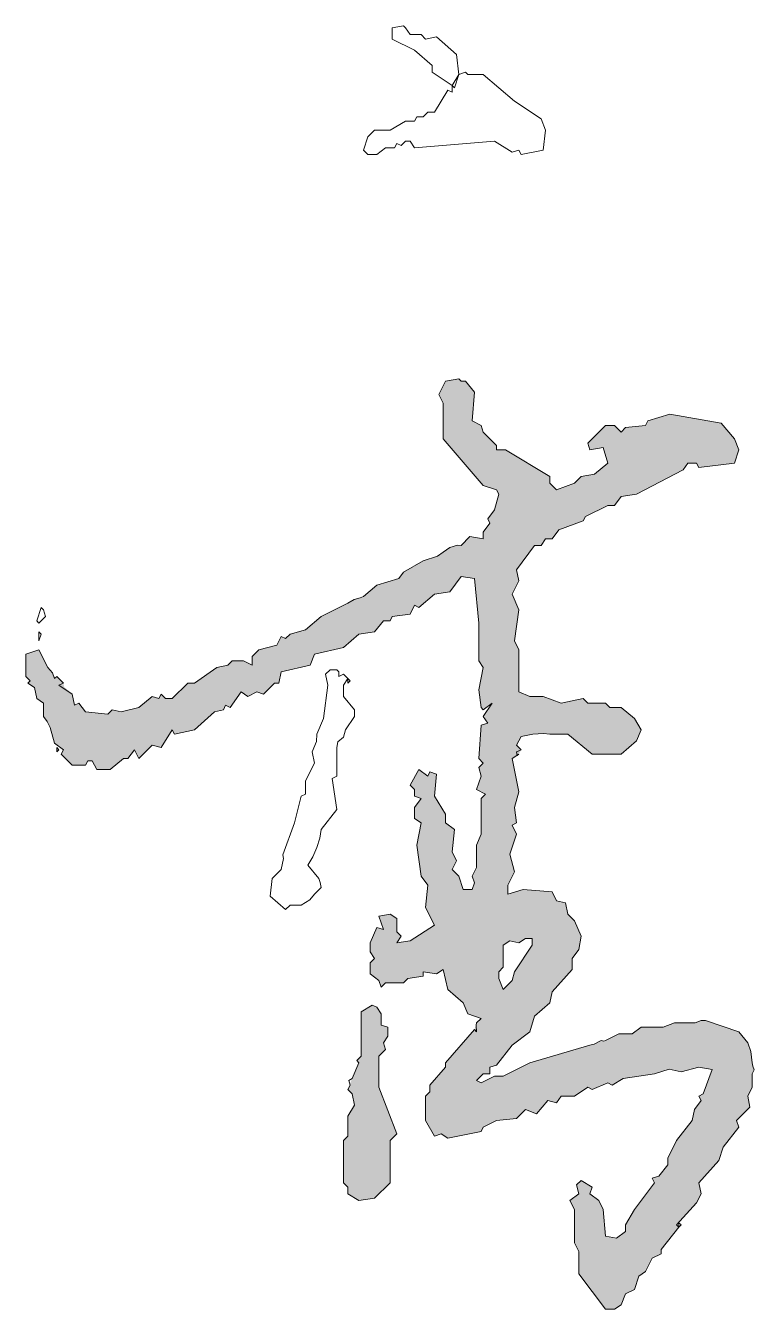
# Model space of a CAD drawing. Extents: x 1188826 to 1909461, y 608442 to 1651179.
# Drawn here: x 1863065 to 1863461, y 1018767 to 1019466 of the extents above; entities that cross this region are included whole.
import ezdxf

# ---------------------------------------------------------------- set-up
doc = ezdxf.new("R2010")
doc.units = 0
doc.header["$LTSCALE"] = 1000
doc.header["$MEASUREMENT"] = 0
doc.layers.add('WALL', color=9, linetype='Continuous', lineweight=40)
doc.layers.add('签名', color=7, linetype='Continuous', lineweight=18)

# ---------------------------------------------------------------- blocks, each defined once
blk = doc.blocks.new('21414122312')
at = {"layer": '签名'}
h = blk.add_hatch(color=2, dxfattribs=at)
h.dxf.hatch_style = 1
h.paths.add_polyline_path([(5796.7, 8084.59), (5800.33, 8084.59), (5803.96, 8089.43), (5817.27, 8094.27), (5818.47, 8096.68), (5830.57, 8102.73), (5834.2, 8102.73), (5837.83, 8107.57), (5846.3, 8108.78), (5871.7, 8122.09), (5874.12, 8125.71), (5878.95, 8125.71), (5880.16, 8123.3), (5899.52, 8125.71), (5901.94, 8132.97), (5899.52, 8139.02), (5892.26, 8147.49), (5864.44, 8152.33), (5852.34, 8148.7), (5851.13, 8146.28), (5840.25, 8145.07), (5837.83, 8142.65), (5834.2, 8146.28), (5829.36, 8146.28), (5819.68, 8136.6), (5820.89, 8132.97), (5828.15, 8134.18), (5830.57, 8125.71), (5823.31, 8119.67), (5816.06, 8118.46), (5812.43, 8114.83), (5802.75, 8111.2), (5799.12, 8114.83), (5799.12, 8118.46), (5774.93, 8132.97), (5770.09, 8132.97), (5770.09, 8135.39), (5762.83, 8142.65), (5761.62, 8146.28), (5756.79, 8148.7), (5757.99, 8164.42), (5753.16, 8170.47), (5750.74, 8170.47), (5749.53, 8171.68), (5742.27, 8170.47), (5738.64, 8163.21), (5741.06, 8158.37), (5741.06, 8139.02), (5762.83, 8113.62), (5770.09, 8111.2), (5771.3, 8108.78), (5768.88, 8100.31), (5765.25, 8095.47), (5766.46, 8093.06), (5762.83, 8088.22), (5762.83, 8084.59), (5755.58, 8085.8), (5750.74, 8080.96), (5748.76, 8081.11), (5744.69, 8079.75), (5741.06, 8077.33), (5737.88, 8075.13), (5730.17, 8072.49), (5719.29, 8066.44), (5716.87, 8062.82), (5704.77, 8059.19), (5697.51, 8053.14), (5695.76, 8052.35), (5692.48, 8051.4), (5689.05, 8049.51), (5674.53, 8042.25), (5666.07, 8034.99), (5657.6, 8032.58), (5655.18, 8030.16), (5652.76, 8031.37), (5650.34, 8026.53), (5640.66, 8024.11), (5637.03, 8020.48), (5637.03, 8015.64), (5632.2, 8018.06), (5626.15, 8018.06), (5623.73, 8015.64), (5617.68, 8014.43), (5605.59, 8005.96), (5601.96, 8005.96), (5593.49, 7997.5), (5589.86, 7997.5), (5587.44, 7999.92), (5586.23, 7997.5), (5582.6, 7998.71), (5575.35, 7992.66), (5565.67, 7990.24), (5560.83, 7991.45), (5558.41, 7989.03), (5546.31, 7990.24), (5542.69, 7995.08), (5540.27, 7993.87), (5539.06, 7999.92), (5534.67, 8003.78), (5534.22, 8005.96), (5530.59, 8009.59), (5529.38, 8008.38), (5528.35, 8011.49), (5525.75, 8014.43), (5520.91, 8024.11), (5513.66, 8021.69), (5513.66, 8009.59), (5516.07, 8007.17), (5514.87, 8005.96), (5518.49, 8003.55), (5519.7, 7997.5), (5523.33, 7995.08), (5523.33, 7987.82), (5525.5, 7984.58), (5526.96, 7981.77), (5529.38, 7973.31), (5534.22, 7969.68), (5533.01, 7967.26), (5539.06, 7961.21), (5546.31, 7961.21), (5547.52, 7963.63), (5549.94, 7963.63), (5552.36, 7958.79), (5559.62, 7958.79), (5566.88, 7964.84), (5569.3, 7964.84), (5572.93, 7969.68), (5575.35, 7964.84), (5582.6, 7972.1), (5587.44, 7970.89), (5593.49, 7980.56), (5594.7, 7978.14), (5605.59, 7980.56), (5616.47, 7990.24), (5621.31, 7991.45), (5622.52, 7993.87), (5624.94, 7992.66), (5630.99, 8001.13), (5634.62, 7998.71), (5639.45, 8001.13), (5643.08, 7999.92), (5649.13, 8005.96), (5651.55, 8005.96), (5652.76, 8012.01), (5668.48, 8015.64), (5670.9, 8021.69), (5686.63, 8025.32), (5695.1, 8032.58), (5703.56, 8033.79), (5708.4, 8039.83), (5712.03, 8039.83), (5713.24, 8042.25), (5722.92, 8043.46), (5725.34, 8048.3), (5727.75, 8047.09), (5736.22, 8054.35), (5744.69, 8055.56), (5750.74, 8064.03), (5757.99, 8062.82), (5760.41, 8038.62), (5760.41, 8018.06), (5762.83, 8014.43), (5760.41, 8002.34), (5761.62, 7992.66), (5762.83, 7991.45), (5767.67, 7995.08), (5762.83, 7987.82), (5765.25, 7984.19), (5761.62, 7982.98), (5760.41, 7964.84), (5762.83, 7962.42), (5760.41, 7960), (5761.62, 7955.16), (5759.2, 7947.9), (5764.04, 7945.48), (5761.62, 7943.07), (5761.62, 7923.71), (5759.2, 7917.66), (5759.2, 7905.57), (5756.79, 7900.73), (5757.99, 7897.1), (5756.79, 7893.47), (5751.95, 7893.47), (5749.53, 7900.73), (5745.9, 7904.36), (5748.32, 7909.2), (5745.9, 7914.03), (5747.11, 7926.13), (5742.27, 7929.76), (5742.27, 7934.6), (5736.22, 7944.27), (5737.43, 7956.37), (5733.8, 7957.58), (5732.59, 7955.16), (5727.75, 7958.79), (5722.92, 7950.32), (5725.34, 7947.9), (5725.34, 7944.27), (5728.96, 7943.07), (5725.34, 7938.23), (5725.34, 7932.18), (5728.96, 7929.76), (5726.55, 7917.66), (5728.96, 7900.73), (5732.59, 7895.89), (5731.38, 7883.79), (5736.22, 7874.12), (5722.92, 7865.65), (5715.66, 7864.44), (5718.08, 7868.07), (5715.66, 7870.49), (5715.66, 7877.75), (5712.03, 7880.17), (5705.98, 7878.96), (5708.4, 7871.7), (5704.77, 7872.91), (5701.14, 7864.44), (5701.14, 7859.6), (5703.56, 7855.97), (5701.14, 7853.55), (5701.14, 7847.51), (5705.98, 7843.88), (5707.19, 7840.25), (5709.61, 7842.67), (5719.29, 7842.67), (5721.71, 7845.09), (5730.17, 7846.3), (5730.17, 7848.72), (5737.43, 7847.51), (5741.06, 7849.93), (5743.48, 7839.04), (5751.95, 7831.78), (5754.37, 7825.73), (5761.62, 7823.31), (5759.2, 7820.9), (5758.95, 7819.59), (5757.87, 7817.12), (5757.99, 7817.27), (5759.2, 7816.06), (5757.87, 7817.12), (5742.27, 7799.12), (5742.27, 7796.7), (5733.8, 7787.03), (5733.8, 7783.4), (5731.38, 7780.98), (5731.38, 7767.67), (5736.22, 7759.21), (5739.85, 7760.42), (5743.48, 7758), (5761.62, 7761.63), (5762.83, 7764.04), (5770.09, 7767.67), (5780.98, 7768.88), (5785.82, 7773.72), (5791.86, 7771.3), (5797.91, 7778.56), (5802.75, 7777.35), (5805.17, 7780.98), (5812.43, 7780.98), (5819.68, 7785.82), (5822.1, 7784.61), (5830.57, 7788.24), (5832.99, 7787.03), (5839.04, 7790.66), (5854.76, 7792.9), (5854.76, 7793.07), (5854.91, 7792.92), (5855.97, 7793.07), (5863.96, 7795.61), (5870.49, 7794.28), (5880.16, 7796.7), (5887.42, 7795.49), (5882.58, 7782.19), (5880.16, 7780.98), (5881.37, 7778.56), (5877.75, 7773.72), (5876.54, 7767.67), (5868.07, 7756.79), (5863.23, 7747.11), (5863.23, 7743.48), (5858.39, 7737.43), (5854.76, 7736.22), (5855.97, 7733.8), (5845.09, 7719.29), (5840.25, 7710.82), (5840.25, 7707.19), (5835.41, 7703.56), (5829.36, 7704.77), (5828.15, 7719.29), (5825.73, 7724.13), (5820.89, 7727.76), (5822.1, 7731.39), (5816.06, 7735.01), (5813.64, 7732.59), (5814.85, 7727.76), (5810.01, 7724.13), (5812.43, 7719.29), (5812.43, 7701.15), (5814.85, 7696.31), (5814.85, 7684.21), (5829.36, 7664.86), (5834.2, 7664.86), (5837.83, 7667.28), (5840.25, 7673.32), (5845.09, 7675.74), (5847.51, 7683), (5851.13, 7685.42), (5854.76, 7692.68), (5859.6, 7695.1), (5859.6, 7697.52), (5869.28, 7709.61), (5868.07, 7710.82), (5878.95, 7722.92), (5881.37, 7727.76), (5880.16, 7733.8), (5891.05, 7745.9), (5893.47, 7753.16), (5901.94, 7764.04), (5900.73, 7767.67), (5907.99, 7774.93), (5906.78, 7780.98), (5909.19, 7785.82), (5909.19, 7793.07), (5910.38, 7795.38), (5909.56, 7797.25), (5909.19, 7799.12), (5908.42, 7805.29), (5906.78, 7810.01), (5901.94, 7816.06), (5883.79, 7822.11), (5881.37, 7822.11), (5878.11, 7820.94), (5876.54, 7820.9), (5866.86, 7820.9), (5860.81, 7818.48), (5848.71, 7818.48), (5843.88, 7814.85), (5836.62, 7814.85), (5829.36, 7811.22), (5828.49, 7810.99), (5826.94, 7811.22), (5823.19, 7809.27), (5820.89, 7808.8), (5788.23, 7799.12), (5773.72, 7791.87), (5768.88, 7791.87), (5761.62, 7788.24), (5759.2, 7789.45), (5762.83, 7793.07), (5766.46, 7793.07), (5766.46, 7796.7), (5770.09, 7797.91), (5778.56, 7808.8), (5788.23, 7816.06), (5790.65, 7824.52), (5799.12, 7831.78), (5800.33, 7837.83), (5811.22, 7849.93), (5811.22, 7855.97), (5814.85, 7860.81), (5816.06, 7868.07), (5812.43, 7876.54), (5808.8, 7880.17), (5807.59, 7886.21), (5802.75, 7887.42), (5800.33, 7892.26), (5784.61, 7893.47), (5776.14, 7891.05), (5776.14, 7895.89), (5779.77, 7903.15), (5777.35, 7912.83), (5780.98, 7923.71), (5778.56, 7928.55), (5780.98, 7929.76), (5779.77, 7938.23), (5782.19, 7946.69), (5778.56, 7964.84), (5782.19, 7967.26), (5783.4, 7969.68), (5780.98, 7972.1), (5783.4, 7976.93), (5789.72, 7978.09), (5795.59, 7978.56), (5799.12, 7978.14), (5808.8, 7978.14), (5822.1, 7967.26), (5837.83, 7967.26), (5846.3, 7974.51), (5848.71, 7980.56), (5845.09, 7986.61), (5837.83, 7992.66), (5831.78, 7992.66), (5829.36, 7995.08), (5819.68, 7995.08), (5817.27, 7997.5), (5805.17, 7995.08), (5795.49, 7998.71), (5788.23, 7998.71), (5782.19, 8001.13), (5782.19, 8024.11), (5779.77, 8028.95), (5782.19, 8045.88), (5778.56, 8054.35), (5782.19, 8061.61), (5780.98, 8067.65), (5790.65, 8080.96), (5794.28, 8080.96)])
h.paths.add_polyline_path([(5789.44, 7866.86), (5789.44, 7863.23), (5779.77, 7848.72), (5778.56, 7843.88), (5773.72, 7839.04), (5771.3, 7845.09), (5771.3, 7848.72), (5773.72, 7851.14), (5773.72, 7863.23), (5777.35, 7865.65), (5782.19, 7864.44), (5785.82, 7866.86)], flags=16)
h = blk.add_hatch(color=2, dxfattribs=at)
h.dxf.hatch_style = 1
h.paths.add_polyline_path([(5689.05, 7759.21), (5686.63, 7756.79), (5686.63, 7733.8), (5689.05, 7731.39), (5689.05, 7727.76), (5695.1, 7724.13), (5703.56, 7725.34), (5712.03, 7733.8), (5712.03, 7756.79), (5715.66, 7760.42), (5705.98, 7785.82), (5705.98, 7802.75), (5709.61, 7806.38), (5708.4, 7810.01), (5710.82, 7813.64), (5710.82, 7818.48), (5707.19, 7819.69), (5707.19, 7825.73), (5704.77, 7829.36), (5702.35, 7830.57), (5696.31, 7826.94), (5696.31, 7802.75), (5693.89, 7800.33), (5695.1, 7799.12), (5690.13, 7787.54), (5690.26, 7787.03), (5689.05, 7784.61), (5691.47, 7782.19), (5692.68, 7776.14), (5689.05, 7770.09)])
at = {"layer": '签名', "color": 2, "elevation": 9704994.47}
for points in [[(5720.5, 8362.8), (5719.29, 8364.01), (5713.24, 8362.8), (5713.24, 8356.75), (5725.34, 8350.7), (5735.01, 8342.23), (5735.01, 8338.6), (5745.9, 8331.35), (5749.53, 8337.39), (5748.32, 8348.28), (5737.43, 8357.96), (5731.38, 8356.75), (5728.96, 8359.17), (5722.92, 8359.17), (5720.5, 8362.8)], [(5754.37, 8337.39), (5753.16, 8338.6), (5749.53, 8337.39), (5747.11, 8330.14), (5745.9, 8331.35), (5745.9, 8327.72), (5743.48, 8328.93), (5736.22, 8316.83), (5732.59, 8316.83), (5730.17, 8314.41), (5726.55, 8314.41), (5725.34, 8311.99), (5720.5, 8311.99), (5712.03, 8307.15), (5703.56, 8307.15), (5699.93, 8303.53), (5697.51, 8296.27), (5699.93, 8293.85), (5704.77, 8293.85), (5709.61, 8297.48), (5714.45, 8297.48), (5715.66, 8299.9), (5718.08, 8298.69), (5720.5, 8301.11), (5722.92, 8301.11), (5725.34, 8297.48), (5768.88, 8301.11), (5778.56, 8295.06), (5782.19, 8296.27), (5783.4, 8293.85), (5795.49, 8296.27), (5796.7, 8307.15), (5794.28, 8313.2), (5779.77, 8322.88), (5762.83, 8337.39), (5754.37, 8337.39)], [(5750.74, 8170.47), (5749.53, 8171.68), (5742.27, 8170.47), (5738.64, 8163.21), (5741.06, 8158.37), (5741.06, 8139.02), (5762.83, 8113.62), (5770.09, 8111.2), (5771.3, 8108.78), (5768.88, 8100.31), (5765.25, 8095.47), (5766.46, 8093.06), (5762.83, 8088.22), (5762.83, 8084.59), (5755.58, 8085.8), (5750.74, 8080.96), (5748.76, 8081.11), (5744.69, 8079.75), (5741.06, 8077.33), (5737.88, 8075.13), (5730.17, 8072.49), (5719.29, 8066.44), (5716.87, 8062.82), (5704.77, 8059.19), (5697.51, 8053.14), (5695.76, 8052.35), (5692.48, 8051.4), (5689.05, 8049.51), (5674.53, 8042.25), (5666.07, 8034.99), (5657.6, 8032.58), (5655.18, 8030.16), (5652.76, 8031.37), (5650.34, 8026.53), (5640.66, 8024.11), (5637.03, 8020.48), (5637.03, 8015.64), (5632.2, 8018.06), (5626.15, 8018.06), (5623.73, 8015.64), (5617.68, 8014.43), (5605.59, 8005.96), (5601.96, 8005.96), (5593.49, 7997.5), (5589.86, 7997.5), (5587.44, 7999.92), (5586.23, 7997.5), (5582.6, 7998.71), (5575.35, 7992.66), (5565.67, 7990.24), (5560.83, 7991.45), (5558.41, 7989.03), (5546.31, 7990.24), (5542.69, 7995.08), (5540.27, 7993.87), (5539.06, 7999.92), (5531.8, 8004.75), (5534.22, 8005.96), (5530.59, 8009.59), (5529.38, 8008.38), (5528.35, 8011.49), (5525.75, 8014.43), (5520.91, 8024.11), (5513.66, 8021.69), (5513.66, 8009.59), (5516.07, 8007.17), (5514.87, 8005.96), (5518.49, 8003.55), (5519.7, 7997.5), (5523.33, 7995.08), (5523.33, 7987.82), (5525.27, 7985.03), (5526.96, 7981.77), (5529.38, 7973.31), (5534.22, 7969.68), (5533.01, 7967.26), (5539.06, 7961.21), (5546.31, 7961.21), (5547.52, 7963.63), (5549.94, 7963.63), (5552.36, 7958.79), (5559.62, 7958.79), (5566.88, 7964.84), (5569.3, 7964.84), (5572.93, 7969.68), (5575.35, 7964.84), (5582.6, 7972.1), (5587.44, 7970.89), (5593.49, 7980.56), (5594.7, 7978.14), (5605.59, 7980.56), (5616.47, 7990.24), (5621.31, 7991.45), (5622.52, 7993.87), (5624.94, 7992.66), (5630.99, 8001.13), (5634.62, 7998.71), (5639.45, 8001.13), (5643.08, 7999.92), (5649.13, 8005.96), (5651.55, 8005.96), (5652.76, 8012.01), (5668.48, 8015.64), (5670.9, 8021.69), (5686.63, 8025.32), (5695.1, 8032.58), (5703.56, 8033.79), (5708.4, 8039.83), (5712.03, 8039.83), (5713.24, 8042.25), (5722.92, 8043.46), (5725.34, 8048.3), (5727.75, 8047.09), (5736.22, 8054.35), (5744.69, 8055.56), (5750.74, 8064.03), (5757.99, 8062.82), (5760.41, 8038.62), (5760.41, 8018.06), (5762.83, 8014.43), (5760.41, 8002.34), (5761.62, 7992.66), (5762.83, 7991.45), (5767.67, 7995.08), (5762.83, 7987.82), (5765.25, 7984.19), (5761.62, 7982.98), (5760.41, 7964.84), (5762.83, 7962.42), (5760.41, 7960), (5761.62, 7955.16), (5759.2, 7947.9), (5764.04, 7945.48), (5761.62, 7943.07), (5761.62, 7923.71), (5759.2, 7917.66), (5759.2, 7905.57), (5756.79, 7900.73), (5757.99, 7897.1), (5756.79, 7893.47), (5751.95, 7893.47), (5749.53, 7900.73), (5745.9, 7904.36), (5748.32, 7909.2), (5745.9, 7914.03), (5747.11, 7926.13), (5742.27, 7929.76), (5742.27, 7934.6), (5736.22, 7944.27), (5737.43, 7956.37), (5733.8, 7957.58), (5732.59, 7955.16), (5727.75, 7958.79), (5722.92, 7950.32), (5725.34, 7947.9), (5725.34, 7944.27), (5728.96, 7943.07), (5725.34, 7938.23), (5725.34, 7932.18), (5728.96, 7929.76), (5726.55, 7917.66), (5728.96, 7900.73), (5732.59, 7895.89), (5731.38, 7883.79), (5736.22, 7874.12), (5722.92, 7865.65), (5715.66, 7864.44), (5718.08, 7868.07), (5715.66, 7870.49), (5715.66, 7877.75), (5712.03, 7880.17), (5705.98, 7878.96), (5708.4, 7871.7), (5704.77, 7872.91), (5701.14, 7864.44), (5701.14, 7859.6), (5703.56, 7855.97), (5701.14, 7853.55), (5701.14, 7847.51), (5705.98, 7843.88), (5707.19, 7840.25), (5709.61, 7842.67), (5719.29, 7842.67), (5721.71, 7845.09), (5730.17, 7846.3), (5730.17, 7848.72), (5737.43, 7847.51), (5741.06, 7849.93), (5743.48, 7839.04), (5751.95, 7831.78), (5754.37, 7825.73), (5761.62, 7823.31), (5759.2, 7820.9), (5758.95, 7819.59), (5759.2, 7816.06), (5757.99, 7817.27), (5742.27, 7799.12), (5742.27, 7796.7), (5733.8, 7787.03), (5733.8, 7783.4), (5731.38, 7780.98), (5731.38, 7767.67), (5736.22, 7759.21), (5739.85, 7760.42), (5743.48, 7758), (5761.62, 7761.63), (5762.83, 7764.04), (5770.09, 7767.67), (5780.98, 7768.88), (5785.82, 7773.72), (5791.86, 7771.3), (5797.91, 7778.56), (5802.75, 7777.35), (5805.17, 7780.98), (5812.43, 7780.98), (5819.68, 7785.82), (5822.1, 7784.61), (5830.57, 7788.24), (5832.99, 7787.03), (5839.04, 7790.66), (5855.97, 7793.07), (5863.96, 7795.61), (5870.49, 7794.28), (5880.16, 7796.7), (5887.42, 7795.49), (5882.58, 7782.19), (5880.16, 7780.98), (5881.37, 7778.56), (5877.75, 7773.72), (5876.54, 7767.67), (5868.07, 7756.79), (5863.23, 7747.11), (5863.23, 7743.48), (5858.39, 7737.43), (5854.76, 7736.22), (5855.97, 7733.8), (5845.09, 7719.29), (5840.25, 7710.82), (5840.25, 7707.19), (5835.41, 7703.56), (5829.36, 7704.77), (5828.15, 7719.29), (5825.73, 7724.13), (5820.89, 7727.76), (5822.1, 7731.39), (5816.06, 7735.01), (5813.64, 7732.59), (5814.85, 7727.76), (5810.01, 7724.13), (5812.43, 7719.29), (5812.43, 7701.15), (5814.85, 7696.31), (5814.85, 7684.21), (5829.36, 7664.86), (5834.2, 7664.86), (5837.83, 7667.28), (5840.25, 7673.32), (5845.09, 7675.74), (5847.51, 7683), (5851.13, 7685.42), (5854.76, 7692.68), (5859.6, 7695.1), (5859.6, 7697.52), (5869.28, 7709.61), (5868.07, 7710.82), (5878.95, 7722.92), (5881.37, 7727.76), (5880.16, 7733.8), (5891.05, 7745.9), (5893.47, 7753.16), (5901.94, 7764.04), (5900.73, 7767.67), (5907.99, 7774.93), (5906.78, 7780.98), (5909.19, 7785.82), (5909.19, 7793.07), (5910.38, 7795.38), (5909.56, 7797.25), (5909.19, 7799.12), (5908.42, 7805.29), (5906.78, 7810.01), (5901.94, 7816.06), (5883.79, 7822.11), (5881.37, 7822.11), (5878.11, 7820.94), (5876.54, 7820.9), (5866.86, 7820.9), (5860.81, 7818.48), (5848.71, 7818.48), (5843.88, 7814.85), (5836.62, 7814.85), (5829.36, 7811.22), (5828.49, 7810.99), (5826.94, 7811.22), (5823.19, 7809.27), (5820.89, 7808.8), (5788.23, 7799.12), (5773.72, 7791.87), (5768.88, 7791.87), (5761.62, 7788.24), (5759.2, 7789.45), (5762.83, 7793.07), (5766.46, 7793.07), (5766.46, 7796.7), (5770.09, 7797.91), (5778.56, 7808.8), (5788.23, 7816.06), (5790.65, 7824.52), (5799.12, 7831.78), (5800.33, 7837.83), (5811.22, 7849.93), (5811.22, 7855.97), (5814.85, 7860.81), (5816.06, 7868.07), (5812.43, 7876.54), (5808.8, 7880.17), (5807.59, 7886.21), (5802.75, 7887.42), (5800.33, 7892.26), (5784.61, 7893.47), (5776.14, 7891.05), (5776.14, 7895.89), (5779.77, 7903.15), (5777.35, 7912.83), (5780.98, 7923.71), (5778.56, 7928.55), (5780.98, 7929.76), (5779.77, 7938.23), (5782.19, 7946.69), (5778.56, 7964.84), (5782.19, 7967.26), (5781.19, 7966.59), (5780.93, 7968.51), (5780.93, 7968.51), (5783.4, 7969.68), (5780.98, 7972.1), (5783.4, 7976.93), (5789.72, 7978.09), (5795.59, 7978.56), (5799.12, 7978.14), (5808.8, 7978.14), (5822.1, 7967.26), (5837.83, 7967.26), (5846.3, 7974.51), (5848.71, 7980.56), (5845.09, 7986.61), (5837.83, 7992.66), (5831.78, 7992.66), (5829.36, 7995.08), (5819.68, 7995.08), (5817.27, 7997.5), (5805.17, 7995.08), (5795.49, 7998.71), (5788.23, 7998.71), (5782.19, 8001.13), (5782.19, 8024.11), (5779.77, 8028.95), (5782.19, 8045.88), (5778.56, 8054.35), (5782.19, 8061.61), (5780.98, 8067.65), (5790.65, 8080.96), (5794.28, 8080.96), (5796.7, 8084.59), (5800.33, 8084.59), (5803.96, 8089.43), (5817.27, 8094.27), (5818.47, 8096.68), (5830.57, 8102.73), (5834.2, 8102.73), (5837.83, 8107.57), (5846.3, 8108.78), (5871.7, 8122.09), (5874.12, 8125.71), (5878.95, 8125.71), (5880.16, 8123.3), (5899.52, 8125.71), (5901.94, 8132.97), (5899.52, 8139.02), (5892.26, 8147.49), (5864.44, 8152.33), (5852.34, 8148.7), (5851.13, 8146.28), (5840.25, 8145.07), (5837.83, 8142.65), (5834.2, 8146.28), (5829.36, 8146.28), (5819.68, 8136.6), (5820.89, 8132.97), (5828.15, 8134.18), (5830.57, 8125.71), (5823.31, 8119.67), (5816.06, 8118.46), (5812.43, 8114.83), (5802.75, 8111.2), (5799.12, 8114.83), (5799.12, 8118.46), (5774.93, 8132.97), (5770.09, 8132.97), (5770.09, 8135.39), (5762.83, 8142.65), (5761.62, 8146.28), (5756.79, 8148.7), (5757.99, 8164.42), (5753.16, 8170.47), (5750.74, 8170.47)], [(5523.33, 8045.88), (5522.12, 8047.09), (5519.7, 8039.83), (5520.91, 8038.62), (5524.54, 8042.25), (5523.33, 8045.88)], [(5522.12, 8032.58), (5520.91, 8033.79), (5520.91, 8028.95), (5522.12, 8032.58)], [(5684.21, 8012.01), (5683, 8013.22), (5679.37, 8013.22), (5676.95, 8010.8), (5678.16, 8004.75), (5675.74, 7986.61), (5672.11, 7978.14), (5671.93, 7974.18), (5669.69, 7968.47), (5670.9, 7962.42), (5666.07, 7952.74), (5666.07, 7945.48), (5663.65, 7944.27), (5660.02, 7929.76), (5653.59, 7912.37), (5653.59, 7912.37), (5653.97, 7910.41), (5652.76, 7904.36), (5647.92, 7899.52), (5646.71, 7889.84), (5655.18, 7882.59), (5657.6, 7885), (5663.65, 7885), (5668.36, 7887.93), (5670.9, 7891.05), (5674.53, 7894.68), (5674.06, 7897.37), (5673.32, 7899.52), (5667.27, 7906.78), (5670.01, 7911.27), (5672.11, 7916.45), (5673.91, 7921.47), (5674.53, 7926.13), (5683, 7937.02), (5680.58, 7953.95), (5683, 7955.16), (5683, 7970.89), (5683.7, 7973.92), (5686.65, 7976.46), (5687.84, 7980.56), (5692.68, 7987.82), (5692.68, 7991.45), (5686.63, 7998.71), (5686.63, 8004.75), (5689.05, 8008.38), (5686.63, 8010.8), (5684.21, 8009.59), (5684.21, 8012.01)], [(5690.26, 8007.17), (5689.05, 8008.38), (5689.05, 8005.96), (5690.26, 8007.17)], [(5531.8, 7969.68), (5530.59, 7970.89), (5530.59, 7968.47), (5531.8, 7969.68)], [(5785.82, 7866.86), (5789.44, 7866.86), (5789.44, 7863.23), (5779.77, 7848.72), (5778.56, 7843.88), (5773.72, 7839.04), (5771.3, 7845.09), (5771.3, 7848.72), (5773.72, 7851.14), (5773.72, 7863.23), (5777.35, 7865.65), (5782.19, 7864.44), (5785.82, 7866.86)], [(5704.77, 7829.36), (5702.35, 7830.57), (5696.31, 7826.94), (5696.31, 7802.75), (5693.89, 7800.33), (5695.1, 7799.12), (5691.47, 7790.66), (5689.65, 7789.45), (5690.26, 7787.03), (5689.05, 7784.61), (5691.47, 7782.19), (5692.68, 7776.14), (5689.05, 7770.09), (5689.05, 7759.21), (5686.63, 7756.79), (5686.63, 7733.8), (5689.05, 7731.39), (5689.05, 7727.76), (5695.1, 7724.13), (5703.56, 7725.34), (5712.03, 7733.8), (5712.03, 7756.79), (5715.66, 7760.42), (5705.98, 7785.82), (5705.98, 7802.75), (5709.61, 7806.38), (5708.4, 7810.01), (5710.82, 7813.64), (5710.82, 7818.48), (5707.19, 7819.69), (5707.19, 7825.73), (5704.77, 7829.36)], [(5870.49, 7710.82), (5869.28, 7712.03), (5869.28, 7709.61), (5870.49, 7710.82)]]:
    blk.add_lwpolyline(points, dxfattribs=at)

msp = doc.modelspace()

# ---------------------------------------------------------------- block references
at = {"layer": 'WALL'}
msp.add_blockref('21414122312', (1857550.85, 1011101.95), dxfattribs=at)

doc.saveas('drawing.dxf')
